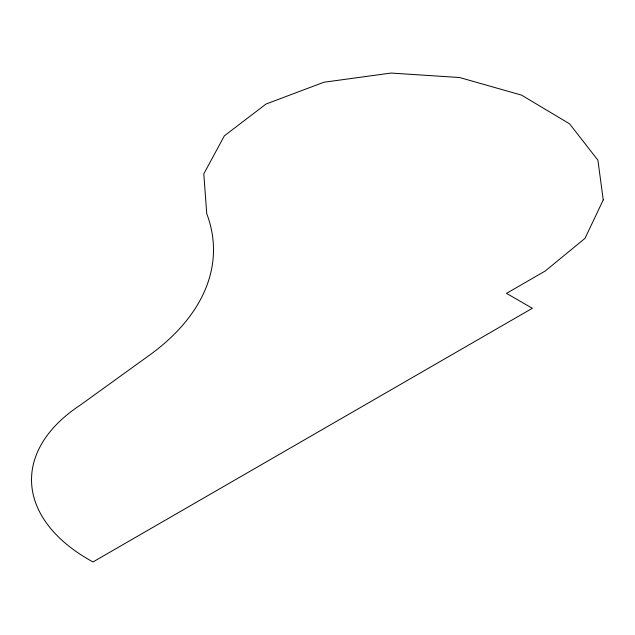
<?xml version="1.0" encoding="UTF-8"?>
<svg xmlns="http://www.w3.org/2000/svg" width="635" height="635" viewBox="0 0 635 635"><rect width="100%" height="100%" fill="white"/><g stroke="black" fill="none" stroke-linecap="round" stroke-linejoin="round"><path stroke-width="0.95" d="M603.25 199.922L584.994 238.363L545.274 270.978L506.508 293.362L532.352 308.277L92.996 561.943A195.636 112.951 0 0 1 80.073 405.265L149.423 355.219A292.402 168.815 0 0 0 206.748 213.701L203.803 173.871L224.369 135.819L266.033 104.029L323.866 82.248L391.057 73.057L459.661 77.534L521.605 95.147L569.571 123.825L597.9 160.179L603.25 199.922"/></g></svg>
